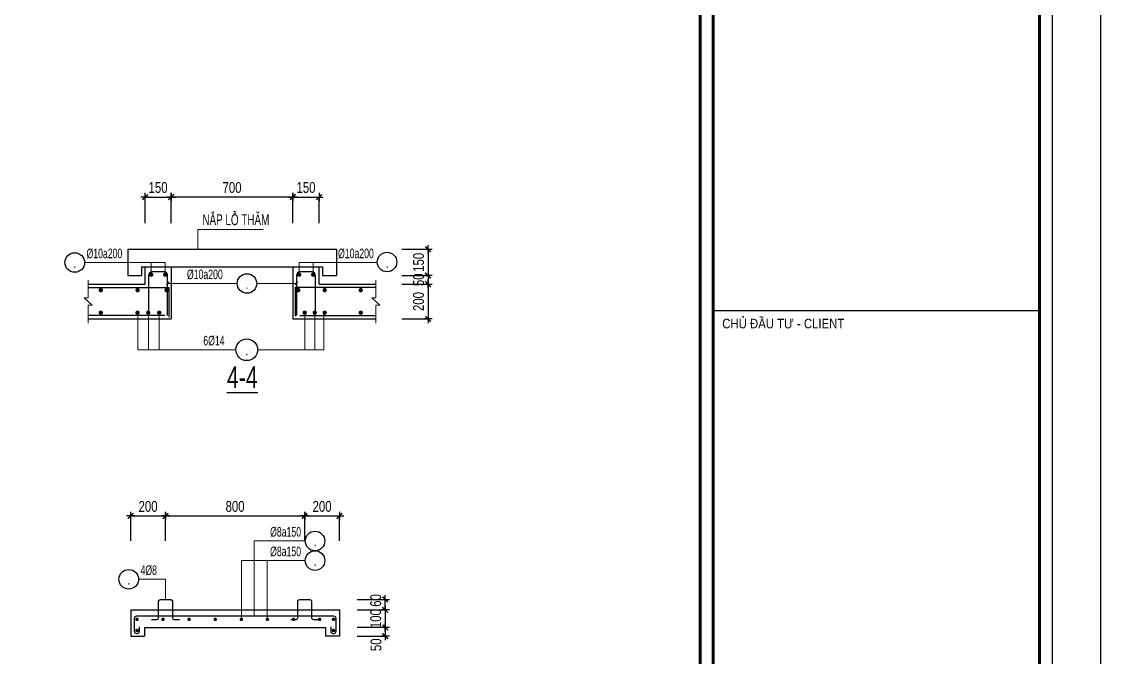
# Model space of a CAD drawing. Extents: x 1229855 to 1302267, y 1135177 to 1201195.
# Drawn here: x 1289867 to 1302267, y 1186466 to 1193768 of the extents above; entities that cross this region are included whole.
import ezdxf
from ezdxf.enums import TextEntityAlignment as Align

# ---------------------------------------------------------------- set-up
doc = ezdxf.new("R2010")
doc.units = 0
doc.header["$LTSCALE"] = 25
doc.header["$MEASUREMENT"] = 0
doc.header["$PDMODE"] = 98
doc.layers.get('0').update_dxf_attribs({"linetype": 'CONTINUOUS'})
doc.layers.get('DEFPOINTS').update_dxf_attribs({"linetype": 'CONTINUOUS'})
for name, color, linetype in [('02.CDC.DIM', 1, 'CONTINUOUS'), ('CDC-KHUNGTEN', 7, 'CONTINUOUS'), ('CDC.02.DIM', 1, 'CONTINUOUS'), ('CDC.03.BORDER', 3, 'CONTINUOUS'), ('CDC.05.STEEL', 4, 'CONTINUOUS'), ('CDC.06.TEXT', 2, 'CONTINUOUS'), ('CDC.14.STEELNUM', 3, 'CONTINUOUS')]:
    doc.layers.add(name, color=color, linetype=linetype)
doc.layers.add('KCS_CHI', color=1, linetype='CONTINUOUS', lineweight=15)
doc.styles.add('1', font='arial.ttf', dxfattribs={"width": 0.75})
doc.styles.add('arial', font='arial.ttf', dxfattribs={"width": 0.65})
doc.styles.add('KCS_SMTEXT', font='arial.ttf', dxfattribs={"width": 0.7})
doc.styles.add('KT CDC', font='arial.ttf', dxfattribs={"width": 0.85, "height": 200})
doc.dimstyles.new('DX2', dxfattribs={"dimscale": 0.5, "dimtxt": 250, "dimasz": 0.8, "dimexe": 0, "dimexo": 0, "dimgap": 90, "dimtad": 1, "dimdec": 0, "dimzin": 13, "dimdsep": 46, "dimtxsty": '1', "dimblk1": 'CHEO', "dimblk2": 'CHEO', "dimsah": 1, "dimcen": 0, "dimclrd": 256, "dimclre": 256, "dimclrt": 2, "dimadec": 0, "dimazin": 0, "dimtfac": 1, "dimtdec": 0, "dimtix": 1, "dimtmove": 2, "dimatfit": 3, "dimldrblk": 'CHEO', "dimfxl": 1, "dimtolj": 1, "dimtzin": 13, "dimarcsym": 0})

# ---------------------------------------------------------------- blocks, each defined once
blk = doc.blocks.new('CDTA1')
at = {"layer": 'CDC-KHUNGTEN', "color": 6, "lineweight": 25}
blk.add_line((0, 90), (-75, 90), dxfattribs=at)
at = {"layer": 'CDC-KHUNGTEN', "color": 6, "style": 'KT CDC', "width": 0.85}
blk.add_text('CHỦ ĐẦU TƯ - CLIENT', height=2.2, dxfattribs=at).set_placement((-72.93, 86))
blk = doc.blocks.new('KHUNG A1')
at = {"layer": 'CDC-KHUNGTEN', "color": 8}
blk.add_lwpolyline([(10368.18, 709.17), (10447.22, 709.17), (10447.22, 1281.17), (9647.22, 1281.17), (9647.22, 709.17), (10368.18, 709.17)], dxfattribs=at)
at = {"layer": 'CDC-KHUNGTEN', "color": 255, "lineweight": 60}
blk.add_lwpolyline([(10366.22, 712.17), (10366.22, 1278.17), (9650.22, 1278.17), (9650.22, 712.17), (10366.22, 712.17)], close=True, dxfattribs=at)
blk.add_lwpolyline([(10369.22, 712.17), (10444.22, 712.17), (10444.22, 1278.17), (10369.22, 1278.17), (10369.22, 712.17)], dxfattribs=at)
at = {"layer": 'DEFPOINTS', "color": 1, "ltscale": 0.2}
blk.add_lwpolyline([(9617.22, 698.17), (9617.22, 1292.17), (10458.22, 1292.17), (10458.22, 698.17), (9617.22, 698.17)], close=True, dxfattribs=at)
at = {"layer": 'CDC-KHUNGTEN'}
blk.add_blockref('CDTA1', (10444.22, 987.17), dxfattribs=at)
blk = doc.blocks.new('CHEO')
at = {"layer": '02.CDC.DIM'}
for points in [[(-121, 0), (121, 0)], [(0, 121), (0, -121)]]:
    blk.add_lwpolyline(points, dxfattribs=at)
at = {"layer": '02.CDC.DIM', "color": 2, "const_width": 40}
blk.add_lwpolyline([(80, 80), (-80, -81)], dxfattribs=at)
blk = doc.blocks.new('*D327')
at = {"layer": 'CDC.02.DIM', "lineweight": -2, "ltscale": 3, "transparency": 16777216}
for p, q in [((1291586, 1191453), (1291586, 1191753)), ((1292986, 1191753), (1291587, 1191753)), ((1292986, 1191453), (1292986, 1191753))]:
    blk.add_line(p, q, dxfattribs=at)
at = {"layer": 'DEFPOINTS', "color": 0, "ltscale": 3, "transparency": 16777216}
for p in [(1291586, 1191753), (1291586, 1191453), (1292986, 1191453)]:
    blk.add_point(p, dxfattribs=at)
at = {"layer": 'CDC.02.DIM', "lineweight": -2, "ltscale": 3, "transparency": 16777216, "xscale": 0.4, "yscale": 0.4, "zscale": 0.4, "rotation": 180}
blk.add_blockref('CHEO', (1291586, 1191753), dxfattribs=at)
at = {"layer": 'CDC.02.DIM', "lineweight": -2, "ltscale": 3, "transparency": 16777216, "xscale": 0.4, "yscale": 0.4, "zscale": 0.4}
blk.add_blockref('CHEO', (1292986, 1191753), dxfattribs=at)
at = {"layer": 'CDC.02.DIM', "color": 2, "ltscale": 3, "transparency": 16777216, "insert": (1292286, 1191862), "char_height": 125, "attachment_point": 5, "style": '1'}
blk.add_mtext('\\A1;700', dxfattribs=at)
blk = doc.blocks.new('*D328')
at = {"layer": 'CDC.02.DIM', "lineweight": -2, "ltscale": 3, "transparency": 16777216}
for p, q in [((1291286, 1191453), (1291286, 1191753)), ((1291287, 1191753), (1291586, 1191753)), ((1291586, 1191453), (1291586, 1191753))]:
    blk.add_line(p, q, dxfattribs=at)
at = {"layer": 'DEFPOINTS', "color": 0, "ltscale": 3, "transparency": 16777216}
for p in [(1291586, 1191753), (1291286, 1191453), (1291586, 1191453)]:
    blk.add_point(p, dxfattribs=at)
at = {"layer": 'CDC.02.DIM', "lineweight": -2, "ltscale": 3, "transparency": 16777216, "xscale": 0.4, "yscale": 0.4, "zscale": 0.4, "rotation": 180}
blk.add_blockref('CHEO', (1291286, 1191753), dxfattribs=at)
at = {"layer": 'CDC.02.DIM', "lineweight": -2, "ltscale": 3, "transparency": 16777216, "xscale": 0.4, "yscale": 0.4, "zscale": 0.4}
blk.add_blockref('CHEO', (1291586, 1191753), dxfattribs=at)
at = {"layer": 'CDC.02.DIM', "color": 2, "ltscale": 3, "transparency": 16777216, "insert": (1291436, 1191862), "char_height": 125, "attachment_point": 5, "style": '1'}
blk.add_mtext('\\A1;150', dxfattribs=at)
blk = doc.blocks.new('*D329')
at = {"layer": 'CDC.02.DIM', "lineweight": -2, "ltscale": 3, "transparency": 16777216}
for p, q in [((1292986, 1191453), (1292986, 1191753)), ((1292987, 1191753), (1293286, 1191753)), ((1293286, 1191453), (1293286, 1191753))]:
    blk.add_line(p, q, dxfattribs=at)
at = {"layer": 'DEFPOINTS', "color": 0, "ltscale": 3, "transparency": 16777216}
for p in [(1293286, 1191753), (1292986, 1191453), (1293286, 1191453)]:
    blk.add_point(p, dxfattribs=at)
at = {"layer": 'CDC.02.DIM', "lineweight": -2, "ltscale": 3, "transparency": 16777216, "xscale": 0.4, "yscale": 0.4, "zscale": 0.4, "rotation": 180}
blk.add_blockref('CHEO', (1292986, 1191753), dxfattribs=at)
at = {"layer": 'CDC.02.DIM', "lineweight": -2, "ltscale": 3, "transparency": 16777216, "xscale": 0.4, "yscale": 0.4, "zscale": 0.4}
blk.add_blockref('CHEO', (1293286, 1191753), dxfattribs=at)
at = {"layer": 'CDC.02.DIM', "color": 2, "ltscale": 3, "transparency": 16777216, "insert": (1293136, 1191862), "char_height": 125, "attachment_point": 5, "style": '1'}
blk.add_mtext('\\A1;150', dxfattribs=at)
blk = doc.blocks.new('*D330')
at = {"layer": 'CDC.02.DIM', "lineweight": -2, "ltscale": 3, "transparency": 16777216}
for p, q in [((1294239, 1191153), (1294539, 1191153)), ((1294539, 1191153), (1294539, 1190853)), ((1294239, 1190853), (1294539, 1190853))]:
    blk.add_line(p, q, dxfattribs=at)
at = {"layer": 'DEFPOINTS', "color": 0, "ltscale": 3, "transparency": 16777216}
for p in [(1294239, 1191153), (1294239, 1190853), (1294539, 1190853)]:
    blk.add_point(p, dxfattribs=at)
at = {"layer": 'CDC.02.DIM', "lineweight": -2, "ltscale": 3, "transparency": 16777216, "xscale": 0.4, "yscale": 0.4, "zscale": 0.4}
for p, rotation in [((1294539, 1191153), 90), ((1294539, 1190853), 270)]:
    blk.add_blockref('CHEO', p, dxfattribs=dict(at, rotation=rotation))
at = {"layer": 'CDC.02.DIM', "color": 2, "ltscale": 3, "transparency": 16777216, "insert": (1294430, 1191003), "char_height": 125, "attachment_point": 5, "rotation": 90, "style": '1'}
blk.add_mtext('\\A1;150', dxfattribs=at)
blk = doc.blocks.new('*D331')
at = {"layer": 'CDC.02.DIM', "lineweight": -2, "ltscale": 3, "transparency": 16777216}
for p, q in [((1294239, 1190853), (1294539, 1190853)), ((1294539, 1190853), (1294539, 1190854)), ((1294539, 1190853), (1294539, 1190753)), ((1294239, 1190753), (1294539, 1190753)), ((1294539, 1190753), (1294539, 1190752))]:
    blk.add_line(p, q, dxfattribs=at)
at = {"layer": 'DEFPOINTS', "color": 0, "ltscale": 3, "transparency": 16777216}
for p in [(1294239, 1190853), (1294239, 1190753), (1294539, 1190753)]:
    blk.add_point(p, dxfattribs=at)
at = {"layer": 'CDC.02.DIM', "lineweight": -2, "ltscale": 3, "transparency": 16777216, "xscale": 0.4, "yscale": 0.4, "zscale": 0.4}
for p, rotation in [((1294539, 1190853), 270), ((1294539, 1190753), 90)]:
    blk.add_blockref('CHEO', p, dxfattribs=dict(at, rotation=rotation))
at = {"layer": 'CDC.02.DIM', "color": 2, "ltscale": 3, "transparency": 16777216, "insert": (1294430, 1190803), "char_height": 125, "attachment_point": 5, "rotation": 90, "style": '1'}
blk.add_mtext('\\A1;50', dxfattribs=at)
blk = doc.blocks.new('*D332')
at = {"layer": 'CDC.02.DIM', "lineweight": -2, "ltscale": 3, "transparency": 16777216}
for p, q in [((1294239, 1190753), (1294539, 1190753)), ((1294539, 1190753), (1294539, 1190353)), ((1294239, 1190353), (1294539, 1190353))]:
    blk.add_line(p, q, dxfattribs=at)
at = {"layer": 'DEFPOINTS', "color": 0, "ltscale": 3, "transparency": 16777216}
for p in [(1294239, 1190753), (1294239, 1190353), (1294539, 1190353)]:
    blk.add_point(p, dxfattribs=at)
at = {"layer": 'CDC.02.DIM', "lineweight": -2, "ltscale": 3, "transparency": 16777216, "xscale": 0.4, "yscale": 0.4, "zscale": 0.4}
for p, rotation in [((1294539, 1190753), 90), ((1294539, 1190353), 270)]:
    blk.add_blockref('CHEO', p, dxfattribs=dict(at, rotation=rotation))
at = {"layer": 'CDC.02.DIM', "color": 2, "ltscale": 3, "transparency": 16777216, "insert": (1294430, 1190553), "char_height": 125, "attachment_point": 5, "rotation": 90, "style": '1'}
blk.add_mtext('\\A1;200', dxfattribs=at)
blk = doc.blocks.new('*D340')
at = {"layer": 'CDC.02.DIM', "lineweight": -2, "ltscale": 3, "transparency": 16777216}
for p, q in [((1293725, 1187011), (1294047, 1187011)), ((1294047, 1187011), (1294047, 1187012)), ((1294047, 1187011), (1294047, 1186811)), ((1293725, 1186811), (1294047, 1186811)), ((1294047, 1186810), (1294047, 1186810))]:
    blk.add_line(p, q, dxfattribs=at)
at = {"layer": 'DEFPOINTS', "color": 0, "ltscale": 3, "transparency": 16777216}
for p in [(1293725, 1187011), (1293725, 1186811), (1294047, 1186811)]:
    blk.add_point(p, dxfattribs=at)
at = {"layer": 'CDC.02.DIM', "lineweight": -2, "ltscale": 3, "transparency": 16777216, "xscale": 0.4, "yscale": 0.4, "zscale": 0.4}
for p, rotation in [((1294047, 1187011), 270), ((1294047, 1186811), 90)]:
    blk.add_blockref('CHEO', p, dxfattribs=dict(at, rotation=rotation))
at = {"layer": 'CDC.02.DIM', "color": 2, "ltscale": 3, "transparency": 16777216, "insert": (1293938, 1186911), "char_height": 125, "attachment_point": 5, "rotation": 90, "style": '1'}
blk.add_mtext('\\A1;100', dxfattribs=at)
blk = doc.blocks.new('*D352')
at = {"layer": 'CDC.02.DIM', "lineweight": -2, "ltscale": 3, "transparency": 16777216}
for p, q in [((1293725, 1186811), (1294047, 1186811)), ((1294047, 1186810), (1294047, 1186711)), ((1293725, 1186711), (1294047, 1186711))]:
    blk.add_line(p, q, dxfattribs=at)
at = {"layer": 'DEFPOINTS', "color": 0, "ltscale": 3, "transparency": 16777216}
for p in [(1293725, 1186811), (1293725, 1186711), (1294047, 1186711)]:
    blk.add_point(p, dxfattribs=at)
at = {"layer": 'CDC.02.DIM', "lineweight": -2, "ltscale": 3, "transparency": 16777216, "xscale": 0.4, "yscale": 0.4, "zscale": 0.4}
for p, rotation in [((1294047, 1186811), 90), ((1294047, 1186711), 270)]:
    blk.add_blockref('CHEO', p, dxfattribs=dict(at, rotation=rotation))
at = {"layer": 'CDC.02.DIM', "color": 2, "ltscale": 3, "transparency": 16777216, "insert": (1293941, 1186611), "char_height": 125, "attachment_point": 5, "rotation": 90, "style": '1'}
blk.add_mtext('\\A1;50', dxfattribs=at)
blk = doc.blocks.new('*D367')
at = {"layer": 'CDC.02.DIM', "lineweight": -2, "ltscale": 3, "transparency": 16777216}
for p, q in [((1291121, 1187803), (1291121, 1188090)), ((1291122, 1188090), (1291521, 1188090)), ((1291521, 1187803), (1291521, 1188090))]:
    blk.add_line(p, q, dxfattribs=at)
at = {"layer": 'DEFPOINTS', "color": 0, "ltscale": 3, "transparency": 16777216}
for p in [(1291521, 1188090), (1291121, 1187803), (1291521, 1187803)]:
    blk.add_point(p, dxfattribs=at)
at = {"layer": 'CDC.02.DIM', "lineweight": -2, "ltscale": 3, "transparency": 16777216, "xscale": 0.4, "yscale": 0.4, "zscale": 0.4, "rotation": 180}
blk.add_blockref('CHEO', (1291121, 1188090), dxfattribs=at)
at = {"layer": 'CDC.02.DIM', "lineweight": -2, "ltscale": 3, "transparency": 16777216, "xscale": 0.4, "yscale": 0.4, "zscale": 0.4}
blk.add_blockref('CHEO', (1291521, 1188090), dxfattribs=at)
at = {"layer": 'CDC.02.DIM', "color": 2, "ltscale": 3, "transparency": 16777216, "insert": (1291321, 1188199), "char_height": 125, "attachment_point": 5, "style": '1'}
blk.add_mtext('\\A1;200', dxfattribs=at)
blk = doc.blocks.new('*D368')
at = {"layer": 'CDC.02.DIM', "lineweight": -2, "ltscale": 3, "transparency": 16777216}
for p, q in [((1291521, 1187803), (1291521, 1188090)), ((1291522, 1188090), (1293121, 1188090)), ((1293121, 1187803), (1293121, 1188090))]:
    blk.add_line(p, q, dxfattribs=at)
at = {"layer": 'DEFPOINTS', "color": 0, "ltscale": 3, "transparency": 16777216}
for p in [(1293121, 1188090), (1291521, 1187803), (1293121, 1187803)]:
    blk.add_point(p, dxfattribs=at)
at = {"layer": 'CDC.02.DIM', "lineweight": -2, "ltscale": 3, "transparency": 16777216, "xscale": 0.4, "yscale": 0.4, "zscale": 0.4, "rotation": 180}
blk.add_blockref('CHEO', (1291521, 1188090), dxfattribs=at)
at = {"layer": 'CDC.02.DIM', "lineweight": -2, "ltscale": 3, "transparency": 16777216, "xscale": 0.4, "yscale": 0.4, "zscale": 0.4}
blk.add_blockref('CHEO', (1293121, 1188090), dxfattribs=at)
at = {"layer": 'CDC.02.DIM', "color": 2, "ltscale": 3, "transparency": 16777216, "insert": (1292321, 1188199), "char_height": 125, "attachment_point": 5, "style": '1'}
blk.add_mtext('\\A1;800', dxfattribs=at)
blk = doc.blocks.new('*D369')
at = {"layer": 'CDC.02.DIM', "lineweight": -2, "ltscale": 3, "transparency": 16777216}
for p, q in [((1293121, 1187803), (1293121, 1188090)), ((1293122, 1188090), (1293521, 1188090)), ((1293521, 1187803), (1293521, 1188090))]:
    blk.add_line(p, q, dxfattribs=at)
at = {"layer": 'DEFPOINTS', "color": 0, "ltscale": 3, "transparency": 16777216}
for p in [(1293521, 1188090), (1293121, 1187803), (1293521, 1187803)]:
    blk.add_point(p, dxfattribs=at)
at = {"layer": 'CDC.02.DIM', "lineweight": -2, "ltscale": 3, "transparency": 16777216, "xscale": 0.4, "yscale": 0.4, "zscale": 0.4, "rotation": 180}
blk.add_blockref('CHEO', (1293121, 1188090), dxfattribs=at)
at = {"layer": 'CDC.02.DIM', "lineweight": -2, "ltscale": 3, "transparency": 16777216, "xscale": 0.4, "yscale": 0.4, "zscale": 0.4}
blk.add_blockref('CHEO', (1293521, 1188090), dxfattribs=at)
at = {"layer": 'CDC.02.DIM', "color": 2, "ltscale": 3, "transparency": 16777216, "insert": (1293321, 1188199), "char_height": 125, "attachment_point": 5, "style": '1'}
blk.add_mtext('\\A1;200', dxfattribs=at)
blk = doc.blocks.new('*D447')
at = {"layer": 'CDC.02.DIM', "lineweight": -2, "ltscale": 3, "transparency": 16777216}
for p, q in [((1293725, 1187131), (1294047, 1187131)), ((1294047, 1187011), (1294047, 1187130)), ((1293725, 1187011), (1294047, 1187011))]:
    blk.add_line(p, q, dxfattribs=at)
at = {"layer": 'DEFPOINTS', "color": 0, "ltscale": 3, "transparency": 16777216}
for p in [(1293725, 1187131), (1294047, 1187131), (1293725, 1187011)]:
    blk.add_point(p, dxfattribs=at)
at = {"layer": 'CDC.02.DIM', "lineweight": -2, "ltscale": 3, "transparency": 16777216, "xscale": 0.4, "yscale": 0.4, "zscale": 0.4}
for p, rotation in [((1294047, 1187131), 90), ((1294047, 1187011), 270)]:
    blk.add_blockref('CHEO', p, dxfattribs=dict(at, rotation=rotation))
at = {"layer": 'CDC.02.DIM', "color": 2, "ltscale": 3, "transparency": 16777216, "insert": (1293938, 1187120), "char_height": 125, "attachment_point": 5, "rotation": 90, "style": '1'}
blk.add_mtext('\\A1;60', dxfattribs=at)

msp = doc.modelspace()

# ---------------------------------------------------------------- linework, layer by layer
at = {"layer": 'CDC.03.BORDER', "ltscale": 3}
for p, q in [((1291087.12, 1191153.03), (1293485.12, 1191153.03)), ((1291087.12, 1191153.03), (1291087.12, 1190853.03)), ((1293485.12, 1191153.03), (1293485.12, 1190853.03)), ((1291246.12, 1190953.03), (1293326.12, 1190953.03)), ((1291246.12, 1190953.03), (1291246.12, 1190853.03)), ((1291286.12, 1190753.03), (1291286.12, 1190953.03)), ((1291586.12, 1190953.03), (1291586.12, 1190353.03)), ((1292986.12, 1190953.03), (1292986.12, 1190353.03)), ((1293286.12, 1190753.03), (1293286.12, 1190953.03)), ((1293326.12, 1190953.03), (1293326.12, 1190853.03)), ((1291087.12, 1190853.03), (1291246.12, 1190853.03)), ((1293326.12, 1190853.03), (1293485.12, 1190853.03)), ((1290633.3, 1190753.03), (1291286.12, 1190753.03)), ((1293286.12, 1190753.03), (1293938.93, 1190753.03)), ((1290633.3, 1190353.03), (1291586.12, 1190353.03)), ((1292986.12, 1190353.03), (1293938.93, 1190353.03)), ((1291121.4, 1187010.73), (1293521.4, 1187010.73)), ((1291121.4, 1187010.73), (1291121.4, 1186710.73)), ((1293521.4, 1187010.73), (1293521.4, 1186710.73)), ((1291281.4, 1186810.73), (1293361.4, 1186810.73)), ((1291281.4, 1186810.73), (1291281.4, 1186710.73)), ((1293361.4, 1186810.73), (1293361.4, 1186710.73)), ((1291121.4, 1186710.73), (1291281.4, 1186710.73)), ((1293521.4, 1186710.73), (1293361.4, 1186710.73))]:
    msp.add_line(p, q, dxfattribs=at)
at = {"layer": 'CDC.05.STEEL', "ltscale": 3}
for p, q in [((1291513.49, 1190393.03), (1290633.3, 1190393.03)), ((1293066.12, 1190393.03), (1293938.93, 1190393.03))]:
    msp.add_line(p, q, dxfattribs=at)
for points in [[(1291546.12, 1190393.03), (1291546.12, 1190853.03, 0.41421356), (1291506.12, 1190893.03), (1291366.12, 1190893.03, 0.41421356), (1291326.12, 1190853.03), (1291326.12, 1190393.03)], [(1293246.12, 1190393.03), (1293246.12, 1190853.03, 0.41421356), (1293206.12, 1190893.03), (1293066.12, 1190893.03, 0.41421356), (1293026.12, 1190853.03), (1293026.12, 1190393.03)], [(1291360.89, 1186900.73), (1291421.59, 1186900.73, 0.41421356), (1291441.59, 1186920.73), (1291441.59, 1187110.73, -0.41421356), (1291461.59, 1187130.73), (1291581.22, 1187130.73, -0.41421356), (1291601.22, 1187110.73), (1291601.22, 1186920.73, 0.41421356), (1291621.22, 1186900.73), (1291682.3, 1186900.73)], [(1292960.89, 1186900.73), (1293021.59, 1186900.73, 0.41421356), (1293041.59, 1186920.73), (1293041.59, 1187110.73, -0.41421356), (1293061.59, 1187130.73), (1293181.22, 1187130.73, -0.41421356), (1293201.22, 1187110.73), (1293201.22, 1186920.73, 0.41421356), (1293221.22, 1186900.73), (1293282.3, 1186900.73)], [(1293420.56, 1186816.44), (1293420.56, 1186765.73, 0.41421356), (1293445.56, 1186740.73), (1293456.4, 1186740.73, 0.41421356), (1293481.4, 1186765.73), (1293481.4, 1186913.23, 0.41421356), (1293456.4, 1186938.23), (1291186.4, 1186938.23, 0.41421356), (1291161.4, 1186913.23), (1291161.4, 1186765.73, 0.41421356), (1291186.4, 1186740.73), (1291197.25, 1186740.73, 0.41421356), (1291222.25, 1186765.73), (1291222.25, 1186816.44)]]:
    msp.add_lwpolyline(points, format="xyb", dxfattribs=at)
for points, const_width in [([(1291344.01, 1190861.46, 1), (1291369.01, 1190861.46, 1)], 25), ([(1291505.9, 1190861.46, 1), (1291530.9, 1190861.46, 1)], 25), ([(1293044.01, 1190861.46, 1), (1293069.01, 1190861.46, 1)], 25), ([(1293205.9, 1190861.46, 1), (1293230.9, 1190861.46, 1)], 25), ([(1290764.96, 1190683.48, 1), (1290789.96, 1190683.48, 1)], 25), ([(1291187.97, 1190683.48, 1), (1291212.97, 1190683.48, 1)], 25), ([(1291521.92, 1190683.48, 1), (1291546.92, 1190683.48, 1)], 25), ([(1293059.54, 1190683.48, -1), (1293034.54, 1190683.48, -1)], 25), ([(1293363.44, 1190683.48, -1), (1293338.44, 1190683.48, -1)], 25), ([(1293777.63, 1190683.48, -1), (1293752.63, 1190683.48, -1)], 25), ([(1290764.96, 1190424.69, 1), (1290789.96, 1190424.69, 1)], 25), ([(1291187.97, 1190424.69, 1), (1291212.97, 1190424.69, 1)], 25), ([(1291310.97, 1190424.69, 1), (1291335.97, 1190424.69, 1)], 25), ([(1291436.62, 1190424.69, 1), (1291461.62, 1190424.69, 1)], 25), ([(1293108.61, 1190424.69, 1), (1293133.61, 1190424.69, 1)], 25), ([(1293223.53, 1190424.69, 1), (1293248.53, 1190424.69, 1)], 25), ([(1293338.44, 1190424.69, 1), (1293363.44, 1190424.69, 1)], 25), ([(1293752.63, 1190424.69, 1), (1293777.63, 1190424.69, 1)], 25), ([(1291183.05, 1186902.37, 1), (1291203.05, 1186902.37, 1)], 20), ([(1291483.05, 1186902.37, 1), (1291503.05, 1186902.37, 1)], 20), ([(1291783.05, 1186902.37, 1), (1291803.05, 1186902.37, 1)], 20), ([(1292083.05, 1186902.37, 1), (1292103.05, 1186902.37, 1)], 20), ([(1292383.05, 1186902.37, 1), (1292403.05, 1186902.37, 1)], 20), ([(1292683.05, 1186902.37, 1), (1292703.05, 1186902.37, 1)], 20), ([(1292983.05, 1186902.37, 1), (1293003.05, 1186902.37, 1)], 20), ([(1293283.05, 1186902.37, 1), (1293303.05, 1186902.37, 1)], 20), ([(1293462.68, 1186902.37, -1), (1293442.68, 1186902.37, -1)], 20), ([(1291183.05, 1186775.11, 1), (1291203.05, 1186775.11, 1)], 20), ([(1293462.68, 1186775.11, -1), (1293442.68, 1186775.11, -1)], 20)]:
    msp.add_lwpolyline(points, format="xyb", close=True, dxfattribs=dict(at, const_width=const_width))
for points in [[(1290633.3, 1190713.03), (1291559.37, 1190713.03), (1291559.37, 1190372.88)], [(1293938.93, 1190713.03), (1293012.86, 1190713.03), (1293012.86, 1190382.88)]]:
    msp.add_lwpolyline(points, dxfattribs=at)
at = {"layer": 'CDC.14.STEELNUM', "ltscale": 3}
for centre, radius in [((1290478.51, 1191000.8), 112.43), ((1294067.72, 1191006.35), 112.43), ((1292457.72, 1190760.04), 112.43), ((1292455.09, 1189999), 125), ((1293240.42, 1187802.66), 112.43), ((1293240.42, 1187577.8), 112.43), ((1291098.97, 1187362.66), 112.43)]:
    msp.add_circle(centre, radius, dxfattribs=at)
at = {"layer": 'KCS_CHI'}
for q in [(1292644.05, 1191380.33), (1291894.05, 1191153.03)]:
    msp.add_line((1291894.05, 1191380.33), q, dxfattribs=at)
at = {"layer": 'KCS_CHI', "ltscale": 3}
for p, q in [((1290590.95, 1191000.8), (1291518.4, 1191000.8)), ((1291356.51, 1190861.46), (1291356.51, 1191000.8)), ((1291518.4, 1190861.46), (1291518.4, 1191000.8)), ((1293955.42, 1191000.8), (1293056.51, 1191000.8)), ((1293056.51, 1190861.46), (1293056.51, 1191000.8)), ((1293218.4, 1190861.46), (1293218.4, 1191000.8)), ((1291562.49, 1190778.07), (1291531.63, 1190744.08)), ((1293042.49, 1190777.89), (1293011.63, 1190743.9)), ((1292345.29, 1190760.04), (1291546.12, 1190760.04)), ((1292570.15, 1190760.04), (1293026.12, 1190760.04)), ((1291204.86, 1190402.09), (1291204.86, 1189999)), ((1291324.56, 1190402.09), (1291324.56, 1189999)), ((1291450.21, 1190402.09), (1291450.21, 1189999)), ((1293120.97, 1190402.09), (1293120.97, 1189999)), ((1293235.89, 1190402.09), (1293235.89, 1189999)), ((1293342, 1190402.09), (1293342, 1189999)), ((1291204.86, 1189999), (1292330.09, 1189999)), ((1293342, 1189999), (1292580.09, 1189999)), ((1292541.4, 1186938.23), (1292541.4, 1187802.66)), ((1292541.4, 1187802.66), (1293127.98, 1187802.66)), ((1292393.05, 1187577.8), (1293127.98, 1187577.8)), ((1292393.05, 1186902.37), (1292393.05, 1187577.8)), ((1292689.99, 1186902.37), (1292689.99, 1187577.8)), ((1291211.4, 1187362.66), (1291521.4, 1187362.66)), ((1291521.4, 1187130.73), (1291521.4, 1187362.66))]:
    msp.add_line(p, q, dxfattribs=at)
at = {"layer": 'KCS_CHI'}
for points in [[(1290633.3, 1190799.9), (1290633.3, 1190595.53), (1290586.43, 1190595.53), (1290680.18, 1190510.53), (1290633.3, 1190510.53), (1290633.3, 1190306.15)], [(1293938.93, 1190799.9), (1293938.93, 1190595.53), (1293892.06, 1190595.53), (1293985.81, 1190510.53), (1293938.93, 1190510.53), (1293938.93, 1190306.15)]]:
    msp.add_lwpolyline(points, dxfattribs=at)

# ---------------------------------------------------------------- block references
at = {"xscale": 50.00000000000019, "yscale": 50.00000000000019, "zscale": 50.00000000000019}
msp.add_blockref('KHUNG A1', (779355.89, 1136586.17), dxfattribs=at)

# ---------------------------------------------------------------- texts
at = {"layer": 'CDC.06.TEXT', "ltscale": 3, "style": 'arial', "width": 0.65}
for s, height, p in [('NẮP LỖ THĂM', 125, (1291945.23, 1191430.33)), ('%%C10a200', 110, (1290613.46, 1191050.8)), ('%%C10a200', 110, (1293504.73, 1191050.8)), ('%%C10a200', 110, (1291768.05, 1190810.04)), ('6%%C14', 110, (1291956, 1190049)), ('%%C8a150', 110, (1292723.91, 1187852.66)), ('%%C8a150', 110, (1292723.91, 1187627.8)), ('4%%C8', 110, (1291233.92, 1187412.66))]:
    msp.add_text(s, height=height, dxfattribs=at).set_placement(p)
at = {"layer": 'CDC.06.TEXT', "style": 'KCS_SMTEXT', "width": 0.7}
msp.add_text('%%U4-4', height=250, dxfattribs=at).set_placement((1292404.09, 1189559), align=Align.CENTER)
at = {"layer": 'CDC.14.STEELNUM', "ltscale": 3, "style": 'arial', "width": 0.65}
for p in [(1290478.51, 1191000.8), (1294070.39, 1191000.8), (1292457.72, 1190760.04), (1292455.09, 1189999), (1293240.42, 1187802.66), (1293240.42, 1187577.8), (1291098.97, 1187362.66)]:
    msp.add_text('.', height=125, dxfattribs=at).set_placement(p, align=Align.MIDDLE)

# ---------------------------------------------------------------- dimensions: what is measured, and where the dimension line sits
at = {"layer": 'CDC.02.DIM', "ltscale": 3}
for p1, p2, distance, picture, middle in [((1291286.12, 1191453.03), (1291586.12, 1191453.03), 300, '*D328', (1291436.12, 1191861.85)), ((1292986.12, 1191453.03), (1291586.12, 1191453.03), -300, '*D327', (1292286.12, 1191861.85)), ((1292986.12, 1191453.03), (1293286.12, 1191453.03), 300, '*D329', (1293136.12, 1191861.85)), ((1293725, 1187010.73), (1293725, 1186810.73), 322.02, '*D340', (1293938.2, 1186910.73))]:
    dim = msp.add_aligned_dim(p1=p1, p2=p2, distance=distance, dimstyle='DX2', override={"dimlfac": 0.5}, dxfattribs=at)
    dim.commit()
    dim.dimension.update_dxf_attribs({"geometry": picture, "text_midpoint": middle})
for base, p1, p2, picture, middle in [((1294538.93, 1190853.03), (1294238.93, 1191153.03), (1294238.93, 1190853.03), '*D330', (1294430.11, 1191003.03)), ((1294538.93, 1190753.03), (1294238.93, 1190853.03), (1294238.93, 1190753.03), '*D331', (1294430.11, 1190803.03)), ((1294538.93, 1190353.03), (1294238.93, 1190753.03), (1294238.93, 1190353.03), '*D332', (1294430.11, 1190553.03))]:
    dim = msp.add_linear_dim(base=base, p1=p1, p2=p2, angle=90, dimstyle='DX2', override={"dimlfac": 0.5}, dxfattribs=at)
    dim.commit()
    dim.dimension.update_dxf_attribs({"geometry": picture, "text_midpoint": middle})
for base, p1, p2, picture, middle in [((1291521.4, 1188090.18), (1291121.4, 1187802.66), (1291521.4, 1187802.66), '*D367', (1291321.4, 1188199.01)), ((1293121.4, 1188090.18), (1291521.4, 1187802.66), (1293121.4, 1187802.66), '*D368', (1292321.4, 1188199.01)), ((1293521.4, 1188090.18), (1293121.4, 1187802.66), (1293521.4, 1187802.66), '*D369', (1293321.4, 1188199.01))]:
    dim = msp.add_linear_dim(base=base, p1=p1, p2=p2, dimstyle='DX2', override={"dimlfac": 0.5}, dxfattribs=at)
    dim.commit()
    dim.dimension.update_dxf_attribs({"geometry": picture, "text_midpoint": middle})
for base, p1, p2, angle, picture, middle, dimtype in [((1294047.02, 1187130.73), (1293725, 1187010.73), (1293725, 1187130.73), 90, '*D447', (1293938.2, 1187120), 160), ((1294047.02, 1186710.73), (1293725, 1186810.73), (1293725, 1186710.73), 270, '*D352', (1293940.86, 1186610.73), 161)]:
    dim = msp.add_linear_dim(base=base, p1=p1, p2=p2, angle=angle, dimstyle='DX2', override={"dimlfac": 0.5}, dxfattribs=at)
    dim.commit()
    dim.dimension.update_dxf_attribs({"geometry": picture, "text_midpoint": middle, "dimtype": dimtype})

doc.saveas('drawing.dxf')
